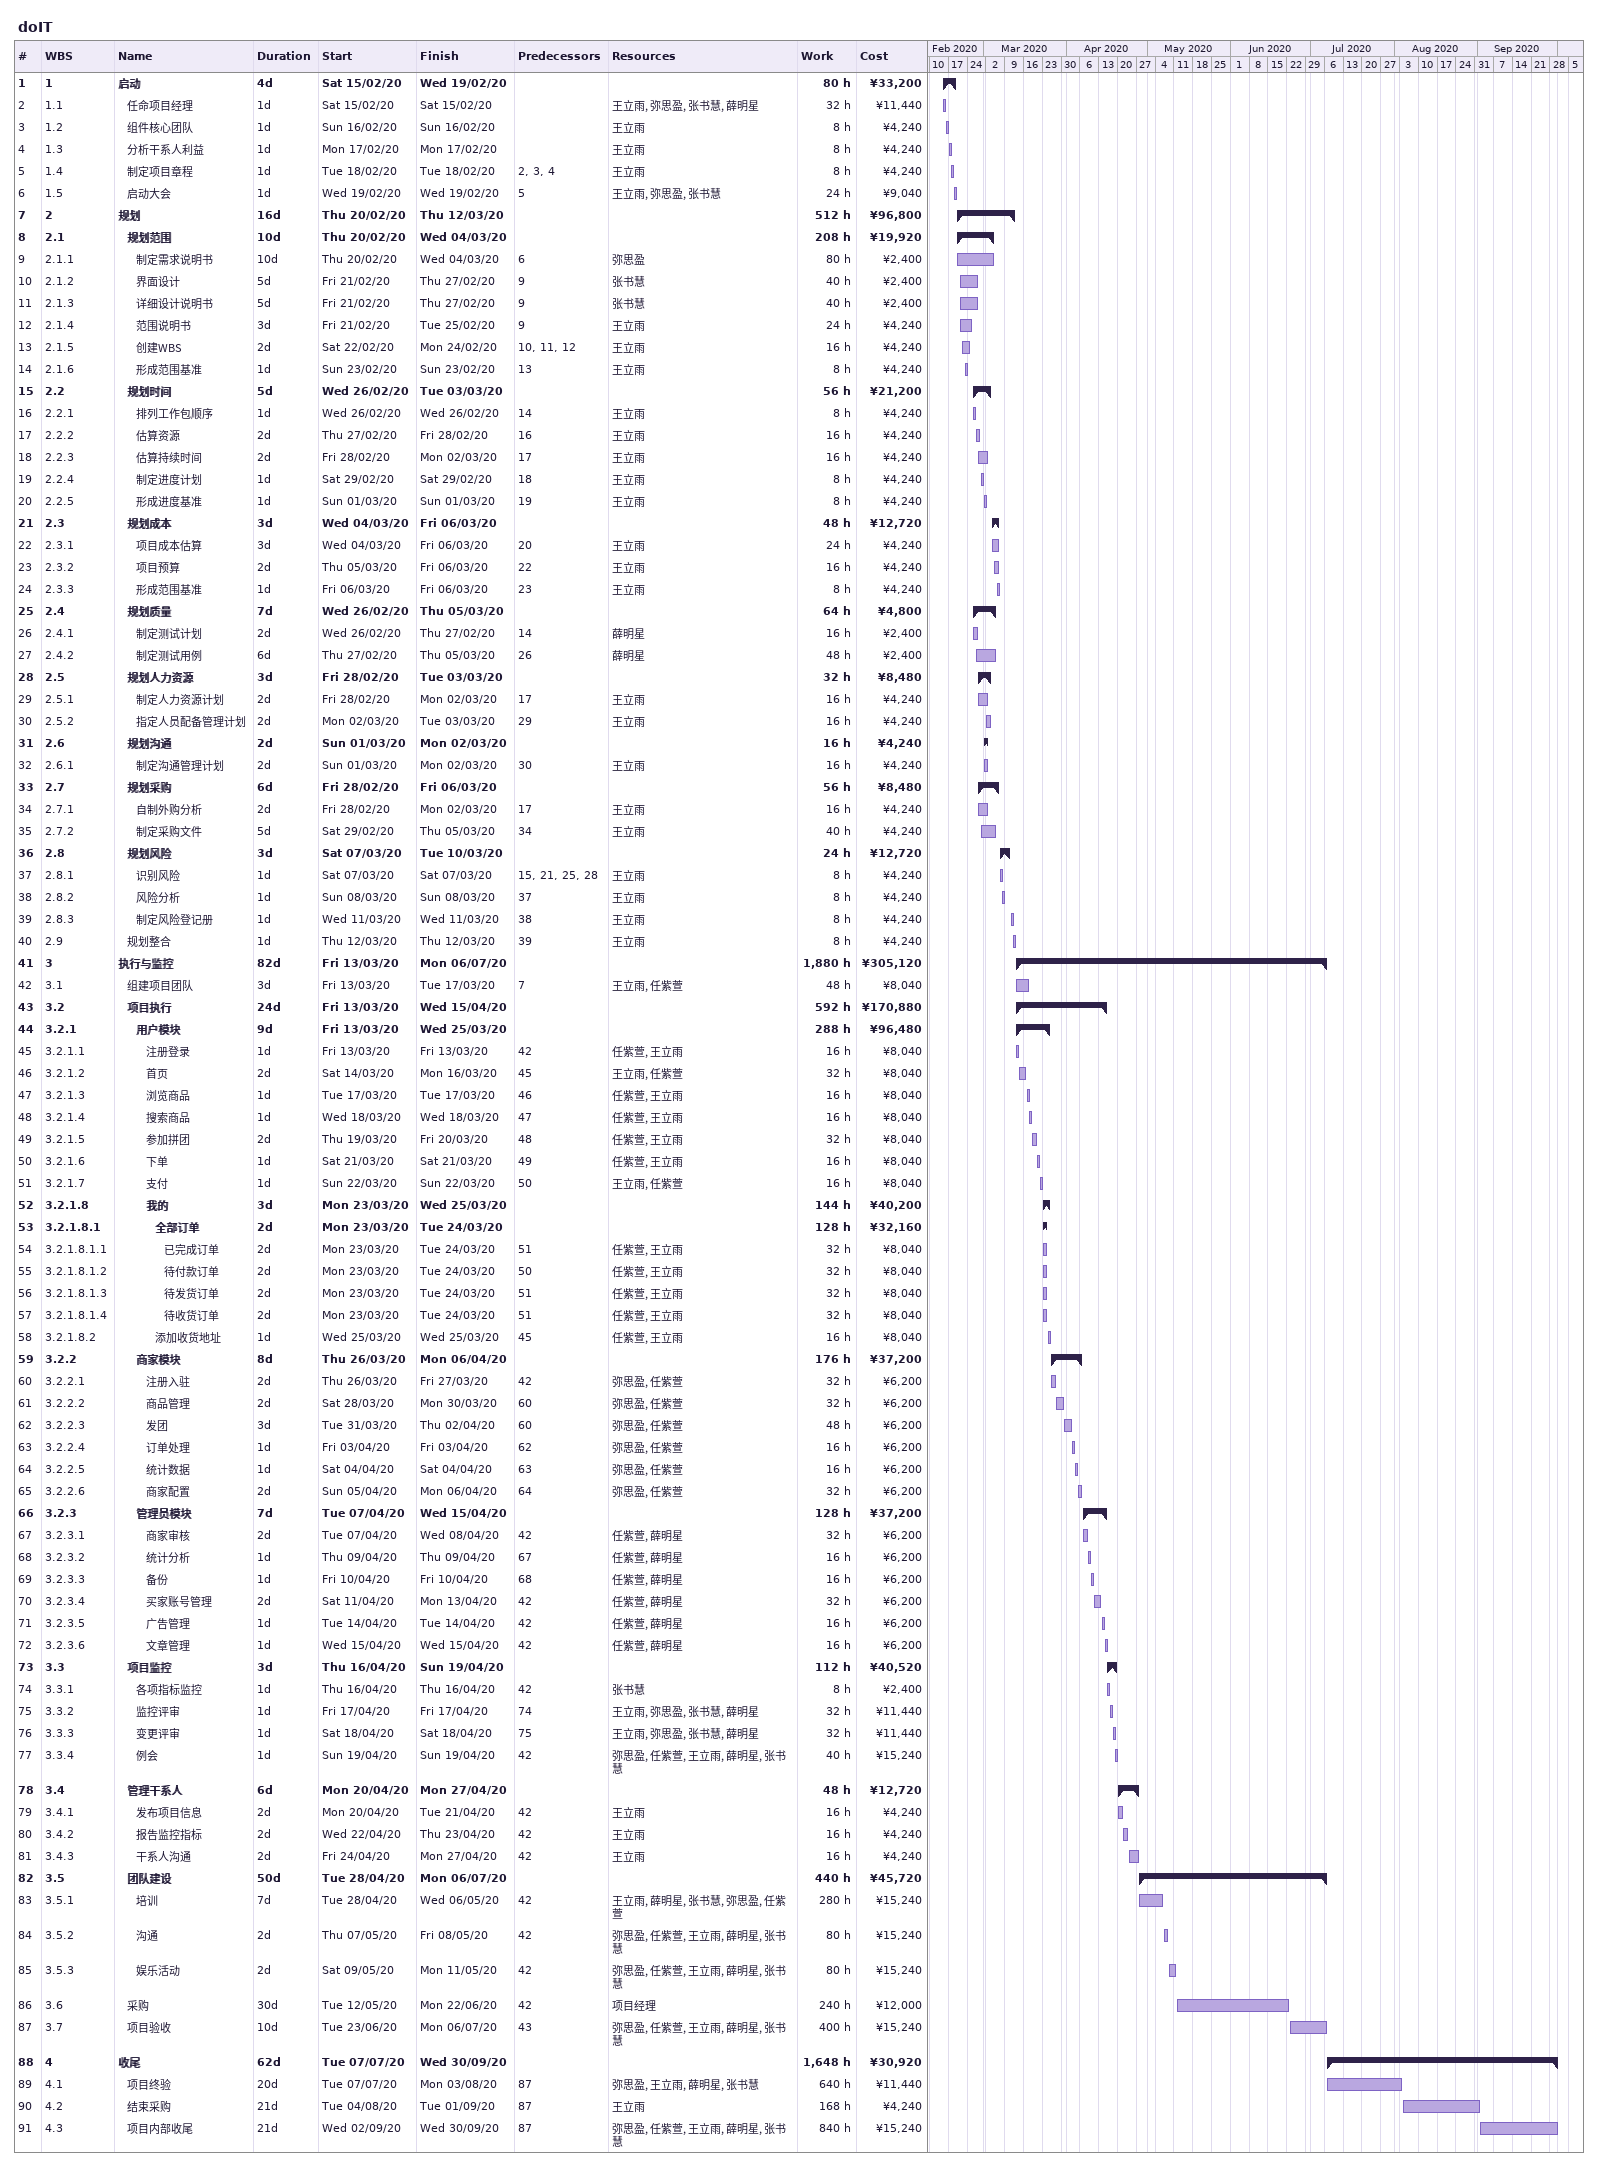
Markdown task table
doIT

| ID | WBS | Task | Duration | Start | Finish | Predecessors | Resources | Work (h) | Cost (¥) |
|---|---|---|---|---|---|---|---|---|---|
| 1 | 1 | **启动** | 4d | 2020-02-15 | 2020-02-19 |  |  | 80 | 33200 |
| 2 | 1.1 | 任命项目经理 | 1d | 2020-02-15 | 2020-02-15 |  | 王立雨, 弥思盈, 张书慧, 薛明星 | 32 | 11440 |
| 3 | 1.2 | 组件核心团队 | 1d | 2020-02-16 | 2020-02-16 |  | 王立雨 | 8 | 4240 |
| 4 | 1.3 | 分析干系人利益 | 1d | 2020-02-17 | 2020-02-17 |  | 王立雨 | 8 | 4240 |
| 5 | 1.4 | 制定项目章程 | 1d | 2020-02-18 | 2020-02-18 | 2, 3, 4 | 王立雨 | 8 | 4240 |
| 6 | 1.5 | 启动大会 | 1d | 2020-02-19 | 2020-02-19 | 5 | 王立雨, 弥思盈, 张书慧 | 24 | 9040 |
| 7 | 2 | **规划** | 16d | 2020-02-20 | 2020-03-12 |  |  | 512 | 96800 |
| 8 | 2.1 | **规划范围** | 10d | 2020-02-20 | 2020-03-04 |  |  | 208 | 19920 |
| 9 | 2.1.1 | 制定需求说明书 | 10d | 2020-02-20 | 2020-03-04 | 6 | 弥思盈 | 80 | 2400 |
| 10 | 2.1.2 | 界面设计 | 5d | 2020-02-21 | 2020-02-27 | 9 | 张书慧 | 40 | 2400 |
| 11 | 2.1.3 | 详细设计说明书 | 5d | 2020-02-21 | 2020-02-27 | 9 | 张书慧 | 40 | 2400 |
| 12 | 2.1.4 | 范围说明书 | 3d | 2020-02-21 | 2020-02-25 | 9 | 王立雨 | 24 | 4240 |
| 13 | 2.1.5 | 创建WBS | 2d | 2020-02-22 | 2020-02-24 | 10, 11, 12 | 王立雨 | 16 | 4240 |
| 14 | 2.1.6 | 形成范围基准 | 1d | 2020-02-23 | 2020-02-23 | 13 | 王立雨 | 8 | 4240 |
| 15 | 2.2 | **规划时间** | 5d | 2020-02-26 | 2020-03-03 |  |  | 56 | 21200 |
| 16 | 2.2.1 | 排列工作包顺序 | 1d | 2020-02-26 | 2020-02-26 | 14 | 王立雨 | 8 | 4240 |
| 17 | 2.2.2 | 估算资源 | 2d | 2020-02-27 | 2020-02-28 | 16 | 王立雨 | 16 | 4240 |
| 18 | 2.2.3 | 估算持续时间 | 2d | 2020-02-28 | 2020-03-02 | 17 | 王立雨 | 16 | 4240 |
| 19 | 2.2.4 | 制定进度计划 | 1d | 2020-02-29 | 2020-02-29 | 18 | 王立雨 | 8 | 4240 |
| 20 | 2.2.5 | 形成进度基准 | 1d | 2020-03-01 | 2020-03-01 | 19 | 王立雨 | 8 | 4240 |
| 21 | 2.3 | **规划成本** | 3d | 2020-03-04 | 2020-03-06 |  |  | 48 | 12720 |
| 22 | 2.3.1 | 项目成本估算 | 3d | 2020-03-04 | 2020-03-06 | 20 | 王立雨 | 24 | 4240 |
| 23 | 2.3.2 | 项目预算 | 2d | 2020-03-05 | 2020-03-06 | 22 | 王立雨 | 16 | 4240 |
| 24 | 2.3.3 | 形成范围基准 | 1d | 2020-03-06 | 2020-03-06 | 23 | 王立雨 | 8 | 4240 |
| 25 | 2.4 | **规划质量** | 7d | 2020-02-26 | 2020-03-05 |  |  | 64 | 4800 |
| 26 | 2.4.1 | 制定测试计划 | 2d | 2020-02-26 | 2020-02-27 | 14 | 薛明星 | 16 | 2400 |
| 27 | 2.4.2 | 制定测试用例 | 6d | 2020-02-27 | 2020-03-05 | 26 | 薛明星 | 48 | 2400 |
| 28 | 2.5 | **规划人力资源** | 3d | 2020-02-28 | 2020-03-03 |  |  | 32 | 8480 |
| 29 | 2.5.1 | 制定人力资源计划 | 2d | 2020-02-28 | 2020-03-02 | 17 | 王立雨 | 16 | 4240 |
| 30 | 2.5.2 | 指定人员配备管理计划 | 2d | 2020-03-02 | 2020-03-03 | 29 | 王立雨 | 16 | 4240 |
| 31 | 2.6 | **规划沟通** | 2d | 2020-03-01 | 2020-03-02 |  |  | 16 | 4240 |
| 32 | 2.6.1 | 制定沟通管理计划 | 2d | 2020-03-01 | 2020-03-02 | 30 | 王立雨 | 16 | 4240 |
| 33 | 2.7 | **规划采购** | 6d | 2020-02-28 | 2020-03-06 |  |  | 56 | 8480 |
| 34 | 2.7.1 | 自制外购分析 | 2d | 2020-02-28 | 2020-03-02 | 17 | 王立雨 | 16 | 4240 |
| 35 | 2.7.2 | 制定采购文件 | 5d | 2020-02-29 | 2020-03-05 | 34 | 王立雨 | 40 | 4240 |
| 36 | 2.8 | **规划风险** | 3d | 2020-03-07 | 2020-03-10 |  |  | 24 | 12720 |
| 37 | 2.8.1 | 识别风险 | 1d | 2020-03-07 | 2020-03-07 | 15, 21, 25, 28 | 王立雨 | 8 | 4240 |
| 38 | 2.8.2 | 风险分析 | 1d | 2020-03-08 | 2020-03-08 | 37 | 王立雨 | 8 | 4240 |
| 39 | 2.8.3 | 制定风险登记册 | 1d | 2020-03-11 | 2020-03-11 | 38 | 王立雨 | 8 | 4240 |
| 40 | 2.9 | 规划整合 | 1d | 2020-03-12 | 2020-03-12 | 39 | 王立雨 | 8 | 4240 |
| 41 | 3 | **执行与监控** | 82d | 2020-03-13 | 2020-07-06 |  |  | 1880 | 305120 |
| 42 | 3.1 | 组建项目团队 | 3d | 2020-03-13 | 2020-03-17 | 7 | 王立雨, 任紫萱 | 48 | 8040 |
| 43 | 3.2 | **项目执行** | 24d | 2020-03-13 | 2020-04-15 |  |  | 592 | 170880 |
| 44 | 3.2.1 | **用户模块** | 9d | 2020-03-13 | 2020-03-25 |  |  | 288 | 96480 |
| 45 | 3.2.1.1 | 注册登录 | 1d | 2020-03-13 | 2020-03-13 | 42 | 任紫萱, 王立雨 | 16 | 8040 |
| 46 | 3.2.1.2 | 首页 | 2d | 2020-03-14 | 2020-03-16 | 45 | 王立雨, 任紫萱 | 32 | 8040 |
| 47 | 3.2.1.3 | 浏览商品 | 1d | 2020-03-17 | 2020-03-17 | 46 | 任紫萱, 王立雨 | 16 | 8040 |
| 48 | 3.2.1.4 | 搜索商品 | 1d | 2020-03-18 | 2020-03-18 | 47 | 任紫萱, 王立雨 | 16 | 8040 |
| 49 | 3.2.1.5 | 参加拼团 | 2d | 2020-03-19 | 2020-03-20 | 48 | 任紫萱, 王立雨 | 32 | 8040 |
| 50 | 3.2.1.6 | 下单 | 1d | 2020-03-21 | 2020-03-21 | 49 | 任紫萱, 王立雨 | 16 | 8040 |
| 51 | 3.2.1.7 | 支付 | 1d | 2020-03-22 | 2020-03-22 | 50 | 王立雨, 任紫萱 | 16 | 8040 |
| 52 | 3.2.1.8 | **我的** | 3d | 2020-03-23 | 2020-03-25 |  |  | 144 | 40200 |
| 53 | 3.2.1.8.1 | **全部订单** | 2d | 2020-03-23 | 2020-03-24 |  |  | 128 | 32160 |
| 54 | 3.2.1.8.1.1 | 已完成订单 | 2d | 2020-03-23 | 2020-03-24 | 51 | 任紫萱, 王立雨 | 32 | 8040 |
| 55 | 3.2.1.8.1.2 | 待付款订单 | 2d | 2020-03-23 | 2020-03-24 | 50 | 任紫萱, 王立雨 | 32 | 8040 |
| 56 | 3.2.1.8.1.3 | 待发货订单 | 2d | 2020-03-23 | 2020-03-24 | 51 | 任紫萱, 王立雨 | 32 | 8040 |
| 57 | 3.2.1.8.1.4 | 待收货订单 | 2d | 2020-03-23 | 2020-03-24 | 51 | 任紫萱, 王立雨 | 32 | 8040 |
| 58 | 3.2.1.8.2 | 添加收货地址 | 1d | 2020-03-25 | 2020-03-25 | 45 | 任紫萱, 王立雨 | 16 | 8040 |
| 59 | 3.2.2 | **商家模块** | 8d | 2020-03-26 | 2020-04-06 |  |  | 176 | 37200 |
| 60 | 3.2.2.1 | 注册入驻 | 2d | 2020-03-26 | 2020-03-27 | 42 | 弥思盈, 任紫萱 | 32 | 6200 |
| 61 | 3.2.2.2 | 商品管理 | 2d | 2020-03-28 | 2020-03-30 | 60 | 弥思盈, 任紫萱 | 32 | 6200 |
| 62 | 3.2.2.3 | 发团 | 3d | 2020-03-31 | 2020-04-02 | 60 | 弥思盈, 任紫萱 | 48 | 6200 |
| 63 | 3.2.2.4 | 订单处理 | 1d | 2020-04-03 | 2020-04-03 | 62 | 弥思盈, 任紫萱 | 16 | 6200 |
| 64 | 3.2.2.5 | 统计数据 | 1d | 2020-04-04 | 2020-04-04 | 63 | 弥思盈, 任紫萱 | 16 | 6200 |
| 65 | 3.2.2.6 | 商家配置 | 2d | 2020-04-05 | 2020-04-06 | 64 | 弥思盈, 任紫萱 | 32 | 6200 |
| 66 | 3.2.3 | **管理员模块** | 7d | 2020-04-07 | 2020-04-15 |  |  | 128 | 37200 |
| 67 | 3.2.3.1 | 商家审核 | 2d | 2020-04-07 | 2020-04-08 | 42 | 任紫萱, 薛明星 | 32 | 6200 |
| 68 | 3.2.3.2 | 统计分析 | 1d | 2020-04-09 | 2020-04-09 | 67 | 任紫萱, 薛明星 | 16 | 6200 |
| 69 | 3.2.3.3 | 备份 | 1d | 2020-04-10 | 2020-04-10 | 68 | 任紫萱, 薛明星 | 16 | 6200 |
| 70 | 3.2.3.4 | 买家账号管理 | 2d | 2020-04-11 | 2020-04-13 | 42 | 任紫萱, 薛明星 | 32 | 6200 |
| 71 | 3.2.3.5 | 广告管理 | 1d | 2020-04-14 | 2020-04-14 | 42 | 任紫萱, 薛明星 | 16 | 6200 |
| 72 | 3.2.3.6 | 文章管理 | 1d | 2020-04-15 | 2020-04-15 | 42 | 任紫萱, 薛明星 | 16 | 6200 |
| 73 | 3.3 | **项目监控** | 3d | 2020-04-16 | 2020-04-19 |  |  | 112 | 40520 |
| 74 | 3.3.1 | 各项指标监控 | 1d | 2020-04-16 | 2020-04-16 | 42 | 张书慧 | 8 | 2400 |
| 75 | 3.3.2 | 监控评审 | 1d | 2020-04-17 | 2020-04-17 | 74 | 王立雨, 弥思盈, 张书慧, 薛明星 | 32 | 11440 |
| 76 | 3.3.3 | 变更评审 | 1d | 2020-04-18 | 2020-04-18 | 75 | 王立雨, 弥思盈, 张书慧, 薛明星 | 32 | 11440 |
| 77 | 3.3.4 | 例会 | 1d | 2020-04-19 | 2020-04-19 | 42 | 弥思盈, 任紫萱, 王立雨, 薛明星, 张书慧 | 40 | 15240 |
| 78 | 3.4 | **管理干系人** | 6d | 2020-04-20 | 2020-04-27 |  |  | 48 | 12720 |
| 79 | 3.4.1 | 发布项目信息 | 2d | 2020-04-20 | 2020-04-21 | 42 | 王立雨 | 16 | 4240 |
| 80 | 3.4.2 | 报告监控指标 | 2d | 2020-04-22 | 2020-04-23 | 42 | 王立雨 | 16 | 4240 |
| 81 | 3.4.3 | 干系人沟通 | 2d | 2020-04-24 | 2020-04-27 | 42 | 王立雨 | 16 | 4240 |
| 82 | 3.5 | **团队建设** | 50d | 2020-04-28 | 2020-07-06 |  |  | 440 | 45720 |
| 83 | 3.5.1 | 培训 | 7d | 2020-04-28 | 2020-05-06 | 42 | 王立雨, 薛明星, 张书慧, 弥思盈, 任紫萱 | 280 | 15240 |
| 84 | 3.5.2 | 沟通 | 2d | 2020-05-07 | 2020-05-08 | 42 | 弥思盈, 任紫萱, 王立雨, 薛明星, 张书慧 | 80 | 15240 |
| 85 | 3.5.3 | 娱乐活动 | 2d | 2020-05-09 | 2020-05-11 | 42 | 弥思盈, 任紫萱, 王立雨, 薛明星, 张书慧 | 80 | 15240 |
| 86 | 3.6 | 采购 | 30d | 2020-05-12 | 2020-06-22 | 42 | 项目经理 | 240 | 12000 |
| 87 | 3.7 | 项目验收 | 10d | 2020-06-23 | 2020-07-06 | 43 | 弥思盈, 任紫萱, 王立雨, 薛明星, 张书慧 | 400 | 15240 |
| 88 | 4 | **收尾** | 62d | 2020-07-07 | 2020-09-30 |  |  | 1648 | 30920 |
| 89 | 4.1 | 项目终验 | 20d | 2020-07-07 | 2020-08-03 | 87 | 弥思盈, 王立雨, 薛明星, 张书慧 | 640 | 11440 |
| 90 | 4.2 | 结束采购 | 21d | 2020-08-04 | 2020-09-01 | 87 | 王立雨 | 168 | 4240 |
| 91 | 4.3 | 项目内部收尾 | 21d | 2020-09-02 | 2020-09-30 | 87 | 弥思盈, 任紫萱, 王立雨, 薛明星, 张书慧 | 840 | 15240 |
